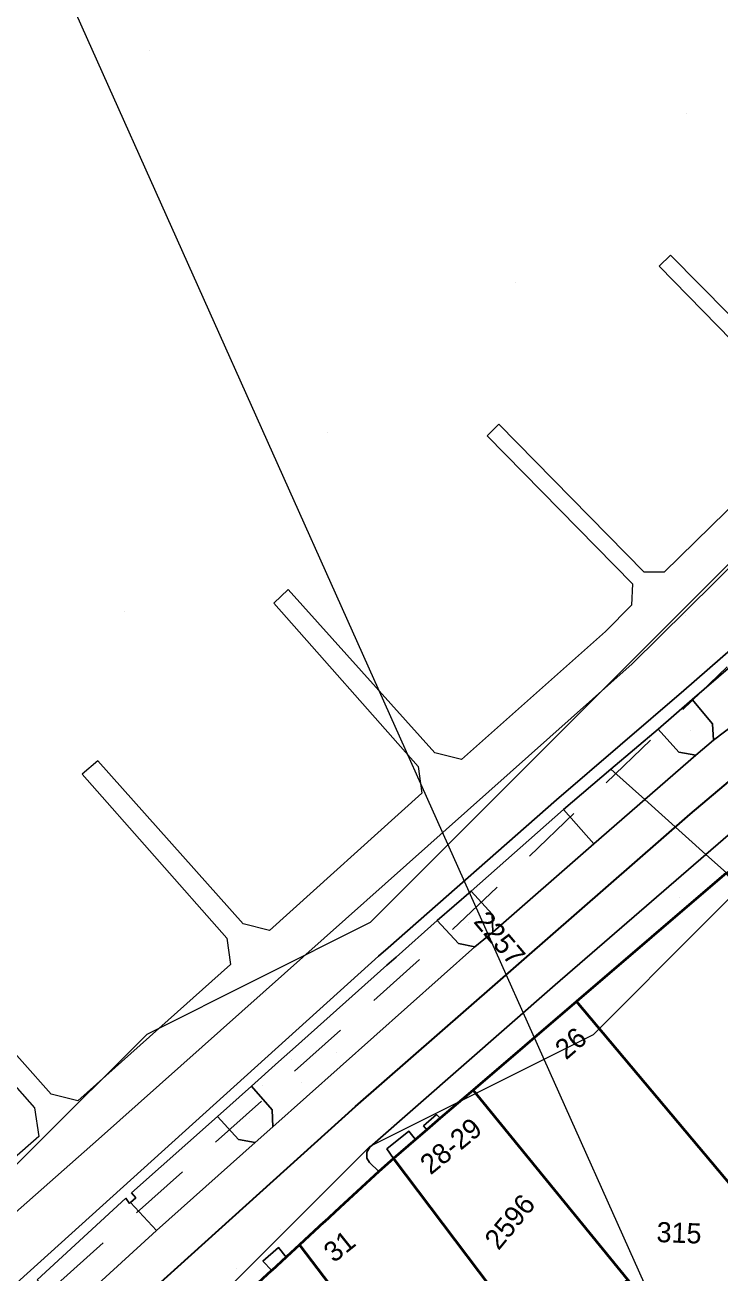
# Model space of a CAD drawing. Header units: metres. Extents: x 0 to 105485, y 0 to 425721.
# Drawn here: x 105157.1 to 105188.2, y 425501.8 to 425557.7 of the extents above; entities that cross this region are included whole.
import ezdxf
from ezdxf.enums import TextEntityAlignment as Align

# ---------------------------------------------------------------- set-up
doc = ezdxf.new("R2010")
doc.units = ezdxf.units.M
doc.header["$MEASUREMENT"] = 0
doc.linetypes.add('KG-PERCEEL-SO', pattern=[19, 5.5, -4, 5.5, -4])
for name, color, linetype, lineweight in [('B-XX-GK-KADEMUUR-G', 150, 'Continuous', 18), ('B-XX-GR-BOOM-G', 90, 'Continuous', 13), ('B-XX-GR-STRUIK-G', 90, 'Continuous', 13), ('B-XX-IE-MEUBILAIR-G', 7, 'Continuous', 18), ('B-XX-IE-MEUBILAIR_WATERWEGMEUBILAIR-G', 150, 'Continuous', 18), ('B-XX-KG-GRENS_PERCEEL-G', 150, 'KG-PERCEEL-SO', 18), ('B-XX-KG-GRENS_PERCEEL-T', 150, 'KG-PERCEEL-SO', 18), ('B-XX-KW-KUNSTWERK_STEIGER-G', 170, 'Continuous', 18), ('B-XX-OG-BEBOUWING-G', 7, 'Continuous', 35), ('B-XX-OG-BEBOUWING_HUISNUMMER-T', 7, 'Continuous', 18), ('B-XX-OG-GRENS-G', 7, 'Continuous', 18), ('B-XX-OG-WATER_HAVEN-G', 170, 'Continuous', 18), ('B-XX-VH-GESLOTENVERHARDING_BETON-G', 10, 'Continuous', 18), ('B-XX-VH-ONVERHARD_ZAND-G', 210, 'Continuous', 18), ('B-XX-VH-OPENVERHARDING-G', 90, 'Continuous', 18), ('B-XX-VW-MARKERING-G', 7, 'Continuous', 18)]:
    doc.layers.add(name, color=color, linetype=linetype, lineweight=lineweight)
doc.layers.add('GIS-WEGVAKKEN', color=2, linetype='Continuous')

msp = doc.modelspace()

# ---------------------------------------------------------------- linework, layer by layer
at = {"layer": 'B-XX-GK-KADEMUUR-G', "ltscale": 0.5}
for points in [[(105220.643, 425561.843), (105213.954, 425554.97), (105205.209, 425545.458), (105195.738, 425536.163), (105193.287, 425533.863), (105190.378, 425531.232), (105186.544, 425527.89), (105180.843, 425522.993), (105173.304, 425516.37), (105172.878, 425515.996), (105146.181, 425491.915), (105145.681, 425491.464), (105144.295, 425490.257), (105143.772, 425489.798), (105136.049, 425483.022), (105132.833, 425480.142), (105128.132, 425475.611), (105127.75, 425475.243), (105122.77, 425470.444), (105113.824, 425465.053)], [(105157.594, 425501.509), (105161.562, 425505.164), (105161.735, 425504.938), (105161.776, 425504.974), (105162.013, 425505.181), (105161.815, 425505.412), (105165.669, 425508.825), (105167.187, 425510.179), (105168.403, 425511.265), (105169.165, 425511.945), (105173.252, 425515.592), (105173.66, 425515.956), (105175.504, 425517.589), (105177.023, 425518.911), (105181.157, 425522.567), (105183.277, 425524.366), (105185.397, 425526.165), (105186.916, 425527.491), (105190.984, 425530.99)]]:
    msp.add_lwpolyline(points, dxfattribs=at)
at = {"layer": 'B-XX-GR-BOOM-G', "color": 0, "true_color": 0x604a38}
for points in [[(105186.817, 425526.078, 2.04), (105186.817, 425526.078, 4.84)], [(105176.924, 425517.501, 2.036), (105176.924, 425517.501, 4.836)], [(105167.089, 425508.757, 2.028), (105167.089, 425508.757, 4.828)]]:
    msp.add_polyline3d(points, dxfattribs=at)
at = {"layer": 'B-XX-GR-STRUIK-G', "ltscale": 0.5}
msp.add_lwpolyline([(105168.741, 425502.535), (105168.402, 425502.958), (105167.696, 425502.347), (105168.094, 425501.937)], close=True, dxfattribs=at)
at = {"layer": 'B-XX-IE-MEUBILAIR-G', "color": 0, "true_color": 0x604a38}
for points in [[(105186.341, 425518.632, 2.091), (105186.341, 425518.632, 3.591)], [(105179.103, 425515.781, 2.013), (105179.103, 425515.781, 3.513)], [(105170.982, 425511.69, 2.002), (105170.982, 425511.69, 5.002)], [(105168.977, 425511.392, 1.976), (105168.977, 425511.392, 3.476)], [(105167.669, 425510.195, 2.025), (105167.669, 425510.195, 3.525)], [(105169.437, 425510.332, 2.018), (105169.437, 425510.332, 5.018)], [(105173.484, 425508.471, 2.07), (105173.484, 425508.471, 3.57)], [(105170.229, 425505.297, 2.016), (105170.229, 425505.297, 5.016)], [(105168.483, 425503.758, 2.031), (105168.483, 425503.758, 5.031)], [(105166.534, 425502.024, 2.064), (105166.534, 425502.024, 5.064)]]:
    msp.add_polyline3d(points, dxfattribs=at)
at = {"layer": 'B-XX-IE-MEUBILAIR_WATERWEGMEUBILAIR-G', "color": 0, "true_color": 0x604a38}
for points in [[(105162.633, 425556.546, 0), (105162.633, 425556.546, 1.5)], [(105186.643, 425553.712, 0), (105186.643, 425553.712, 1.5)], [(105179.013, 425546.154, 0), (105179.013, 425546.154, 1.5)], [(105170.578, 425539.441, 0), (105170.578, 425539.441, 1.5)], [(105161.514, 425531.436, 0), (105161.514, 425531.436, 1.5)], [(105186.625, 425531.254, 0), (105186.625, 425531.254, 1.5)], [(105167.802, 425514.368, 0), (105167.802, 425514.368, 1.5)]]:
    msp.add_polyline3d(points, dxfattribs=at)
at = {"layer": 'B-XX-KG-GRENS_PERCEEL-G', "ltscale": 0.5, "flags": 128}
for points in [[(105102.855, 425457.251), (105113.429, 425463.212), (105126.736, 425472.787), (105143.804, 425488.16), (105176.104, 425517.108), (105213.894, 425553.271), (105230.091, 425570.765), (105244.911, 425587.989), (105254.747, 425603.697)], [(105181.734, 425513.974), (105188.447, 425519.728)], [(105177.107, 425510.008), (105181.734, 425513.974)], [(105181.734, 425513.974), (105195.383, 425497.728)], [(105173.541, 425506.951), (105173.897, 425507.256), (105177.107, 425510.008)], [(105177.107, 425510.008), (105184.026, 425501.517)], [(105169.344, 425503.069), (105173.317, 425506.759), (105173.541, 425506.951)], [(105173.541, 425506.951), (105180.128, 425498.235)], [(105165.352, 425499.404), (105167.17, 425501.05), (105169.344, 425503.069)], [(105169.344, 425503.069), (105175.709, 425494.749)]]:
    msp.add_lwpolyline(points, dxfattribs=at)
at = {"layer": 'B-XX-KW-KUNSTWERK_STEIGER-G', "ltscale": 0.5}
for points in [[(105106.951, 425463.628), (105117.218, 425470.222), (105142.013, 425491.704), (105140.764, 425493.126), (105145.827, 425497.614), (105145.968, 425497.465), (105142.923, 425494.659), (105142.809, 425494.793), (105141.408, 425493.534), (105144.295, 425490.257), (105145.681, 425491.464), (105143.914, 425493.516), (105147.057, 425496.24), (105147.122, 425496.15), (105160.346, 425507.81), (105184.232, 425529.081), (105203.979, 425548.594), (105228.964, 425573.234)], [(105192.468, 425540.777), (105185.936, 425547.375), (105185.441, 425546.876), (105191.937, 425540.224)], [(105191.921, 425539.316), (105185.657, 425533.181), (105184.758, 425533.179), (105178.259, 425539.803), (105177.743, 425539.283), (105184.235, 425532.667), (105184.199, 425531.711), (105183.033, 425530.531), (105176.585, 425524.797), (105175.395, 425525.106), (105168.838, 425532.407), (105168.184, 425531.794), (105174.648, 425524.493), (105174.817, 425523.291), (105167.991, 425517.151), (105166.824, 425517.447), (105160.308, 425524.734), (105159.605, 425524.14), (105166.081, 425516.805), (105166.248, 425515.626), (105159.422, 425509.532), (105158.226, 425509.831), (105151.726, 425517.129)], [(105151.051, 425516.495), (105157.475, 425509.211), (105157.668, 425507.93), (105150.167, 425501.36)]]:
    msp.add_lwpolyline(points, dxfattribs=at)
at = {"layer": 'B-XX-OG-BEBOUWING-G', "ltscale": 0.5}
for points in [[(105188.447, 425519.728), (105181.734, 425513.974), (105195.386, 425497.725), (105200.719, 425503.195), (105201.355, 425503.845), (105201.486, 425503.979), (105193.706, 425513.376)], [(105181.734, 425513.974), (105177.107, 425510.008), (105184.026, 425501.517), (105190.882, 425493.105), (105195.386, 425497.725)], [(105177.107, 425510.008), (105175.636, 425508.747), (105175.034, 425508.231), (105174.53, 425507.799), (105173.541, 425506.951), (105180.13, 425498.237), (105184.026, 425501.517)], [(105173.541, 425506.951), (105172.894, 425506.367), (105171.147, 425504.755), (105170.437, 425504.1), (105170.431, 425504.094), (105169.333, 425503.081), (105174.264, 425496.613), (105175.709, 425494.749), (105175.994, 425494.366), (105180.369, 425497.918), (105180.13, 425498.237)], [(105165.345, 425499.399), (105169.401, 425494.131), (105170.808, 425492.311), (105171.892, 425493.191), (105171.128, 425494.145), (105174.264, 425496.613), (105169.333, 425503.081), (105168.75, 425502.543), (105168.741, 425502.535), (105168.094, 425501.937), (105168.09, 425501.933), (105165.481, 425499.524), (105165.473, 425499.517)]]:
    msp.add_lwpolyline(points, close=True, dxfattribs=at)
at = {"layer": 'B-XX-OG-GRENS-G'}
for points in [[(105327.5, 425182.5, 1.298), (105092.5, 425707.5, 2.772), (105087.5, 425702.5, 2.597), (105082.5, 425697.5, 2.5), (105072.5, 425692.5, 2.467), (105067.5, 425687.5, 2.423), (105062.5, 425682.5, 2.338), (105057.5, 425677.5, 2.328), (105047.5, 425672.5, 2.318), (105042.5, 425667.5, 2.29), (105037.5, 425662.5, 2.122), (105032.5, 425657.5, 2.213)], [(105217.5, 425562.5, 1.724), (105212.5, 425557.5, 1.99), (105207.5, 425552.5, 1.678), (105202.5, 425547.5, 1.775), (105197.5, 425542.5, 1.437), (105192.5, 425537.5, 0.812), (105187.5, 425532.5, 1.366), (105182.5, 425527.5, 1.066), (105177.5, 425522.5, 1.497), (105172.5, 425517.5, 1.227), (105162.5, 425512.5, 0.677), (105157.5, 425507.5, 1.118), (105152.5, 425502.5, 0.996), (105147.5, 425497.5, 0.531), (105142.5, 425492.5, 1.735), (105137.5, 425487.5, 0.768), (105132.5, 425482.5, 1.646), (105127.5, 425477.5, 0.874), (105117.5, 425472.5, 0.756), (105112.5, 425467.5, 0.587)], [(105162.5, 425497.5, 2.192), (105167.5, 425502.5, 2.125), (105172.5, 425507.5, 2.078), (105182.5, 425512.5, 2.208), (105187.5, 425517.5, 2.185), (105192.5, 425522.5, 2.187), (105197.5, 425527.5, 2.273), (105202.5, 425532.5, 2.262), (105217.5, 425532.5, 2.266), (105217.5, 425522.5, 2.594), (105212.5, 425517.5, 2.702), (105207.5, 425512.5, 2.869), (105202.5, 425507.5, 2.958), (105197.5, 425502.5, 2.961), (105192.5, 425497.5, 2.887)]]:
    msp.add_polyline3d(points, dxfattribs=at)
at = {"layer": 'B-XX-OG-WATER_HAVEN-G', "ltscale": 0.5}
msp.add_lwpolyline([(105113.824, 425465.053), (105122.77, 425470.444), (105127.75, 425475.243), (105128.132, 425475.611), (105132.833, 425480.142), (105136.049, 425483.022), (105143.772, 425489.798), (105144.295, 425490.257), (105145.681, 425491.464), (105146.181, 425491.915), (105172.878, 425515.996), (105173.304, 425516.37), (105180.843, 425522.993), (105186.544, 425527.89), (105190.378, 425531.232), (105193.287, 425533.863), (105195.738, 425536.163), (105205.209, 425545.458), (105213.954, 425554.97), (105220.643, 425561.843)], dxfattribs=at)
at = {"layer": 'B-XX-VH-GESLOTENVERHARDING_BETON-G', "ltscale": 0.5}
for points in [[(105175.636, 425508.747), (105175.473, 425508.921), (105174.881, 425508.41), (105175.034, 425508.231)], [(105174.53, 425507.799), (105174.228, 425508.166), (105173.252, 425507.384), (105173.541, 425506.951)]]:
    msp.add_lwpolyline(points, close=True, dxfattribs=at)
at = {"layer": 'B-XX-VH-ONVERHARD_ZAND-G', "ltscale": 0.5}
for points in [[(105186.916, 425527.491), (105185.397, 425526.165), (105186.32, 425525.128), (105187.082, 425524.996), (105187.872, 425525.66), (105187.817, 425526.398)], [(105177.023, 425518.911), (105175.504, 425517.589), (105176.456, 425516.564), (105177.179, 425516.421), (105177.988, 425517.08), (105177.957, 425517.88)], [(105167.187, 425510.179), (105165.669, 425508.825), (105166.611, 425507.8), (105167.354, 425507.663), (105168.144, 425508.36), (105168.117, 425509.122)]]:
    msp.add_lwpolyline(points, close=True, dxfattribs=at)
at = {"layer": 'B-XX-VH-OPENVERHARDING-G', "ltscale": 0.5}
for points in [[(105199.741, 425529.908), (105203.174, 425533.151), (105203.673, 425533.665), (105206.71, 425536.79), (105206.754, 425536.836), (105206.27, 425537.292), (105206.125, 425537.381), (105205.844, 425537.409), (105205.614, 425537.302), (105196.317, 425528.308), (105194.053, 425526.196), (105187.529, 425520.551), (105188.447, 425519.728), (105192.345, 425523.173), (105196, 425526.404)], [(105196.874, 425533.797), (105196.126, 425533.875), (105195.156, 425534.861), (105193.251, 425533.049), (105190.984, 425530.99), (105186.916, 425527.491), (105187.817, 425526.398), (105187.872, 425525.66), (105189.406, 425526.834), (105190.832, 425528.057), (105192.353, 425529.522), (105194.703, 425531.651)], [(105187.082, 425524.996), (105186.32, 425525.128), (105185.397, 425526.165), (105183.277, 425524.366), (105184.794, 425523.005)], [(105182.515, 425521.021), (105184.794, 425523.005), (105183.277, 425524.366), (105181.157, 425522.567), (105177.023, 425518.911), (105177.957, 425517.88), (105177.988, 425517.08)], [(105181.734, 425513.974), (105188.447, 425519.728), (105187.529, 425520.551), (105180.788, 425514.718), (105172.485, 425507.457), (105172.346, 425507.225), (105172.357, 425506.955), (105172.473, 425506.771), (105172.894, 425506.367), (105173.541, 425506.951), (105173.252, 425507.384), (105174.228, 425508.166), (105174.53, 425507.799), (105175.034, 425508.231), (105174.881, 425508.41), (105175.473, 425508.921), (105175.636, 425508.747), (105177.107, 425510.008)], [(105177.179, 425516.421), (105176.456, 425516.564), (105175.504, 425517.589), (105173.66, 425515.956), (105173.252, 425515.592), (105169.165, 425511.945), (105168.403, 425511.265), (105167.187, 425510.179), (105168.117, 425509.122), (105168.144, 425508.36)], [(105167.354, 425507.663), (105166.611, 425507.8), (105165.669, 425508.825), (105161.815, 425505.412), (105162.013, 425505.181), (105161.776, 425504.974), (105161.735, 425504.938), (105161.562, 425505.164), (105157.594, 425501.509), (105158.548, 425500.485), (105158.583, 425499.737), (105162.934, 425503.721)]]:
    msp.add_lwpolyline(points, close=True, dxfattribs=at)
for points in [[(105189.406, 425526.834), (105187.872, 425525.66), (105187.082, 425524.996), (105184.794, 425523.005), (105187.529, 425520.551), (105194.053, 425526.196)], [(105165.481, 425499.524), (105168.09, 425501.933), (105168.094, 425501.937), (105167.696, 425502.347), (105168.402, 425502.958), (105168.741, 425502.535), (105168.75, 425502.543), (105169.333, 425503.081), (105170.431, 425504.094), (105170.437, 425504.1), (105171.147, 425504.755), (105172.894, 425506.367), (105172.473, 425506.771), (105172.357, 425506.955), (105172.346, 425507.225), (105172.485, 425507.457), (105180.788, 425514.718), (105187.529, 425520.551), (105184.794, 425523.005), (105182.515, 425521.021), (105177.988, 425517.08), (105177.179, 425516.421), (105168.144, 425508.36), (105167.354, 425507.663), (105162.934, 425503.721), (105158.583, 425499.737)]]:
    msp.add_lwpolyline(points, dxfattribs=at)
at = {"layer": 'B-XX-VW-MARKERING-G', "color": 0, "ltscale": 0.5, "true_color": 0x808080}
for points in [[(105182.515, 425521.021, 2.009), (105181.157, 425522.567, 1.544)], [(105162.934, 425503.721, 2.021), (105161.776, 425504.974, 1.992)]]:
    msp.add_polyline3d(points, dxfattribs=at)
at = {"layer": 'GIS-WEGVAKKEN'}
msp.add_lwpolyline([(105108, 425454), (105112.65, 425456.17), (105120.31, 425462.45), (105128.37, 425468.46), (105135.46, 425475.42), (105146.43, 425485.52), (105155.46, 425494.51), (105171.85, 425509.27), (105186.82, 425522.35), (105190.63, 425525.56), (105194.32, 425528.89), (105197.91, 425532.32), (105208.93, 425542.37), (105212.53, 425545.8), (105215.91, 425549.45), (105222.18, 425557.3), (105223.86, 425559.08), (105228.729, 425565.09)], dxfattribs=at)

# ---------------------------------------------------------------- texts
at = {"layer": 'B-XX-KG-GRENS_PERCEEL-T'}
for s, rotation, p in [('2257', 310.2, (105178.301, 425516.801)), ('2596', 50.6, (105178.748, 425504.12)), ('315', 357.9, (105186.326, 425503.623))]:
    msp.add_text(s, height=0.9, rotation=rotation, dxfattribs=at).set_placement(p, align=Align.MIDDLE_CENTER)
at = {"layer": 'B-XX-OG-BEBOUWING_HUISNUMMER-T'}
for s, rotation, p in [('26', 41.1, (105181.479, 425512.109)), ('28-29', 39.4, (105176.111, 425507.507)), ('31', 38.7, (105171.123, 425503.02))]:
    msp.add_text(s, height=0.9, rotation=rotation, dxfattribs=at).set_placement(p, align=Align.MIDDLE_CENTER)

doc.saveas('drawing.dxf')
